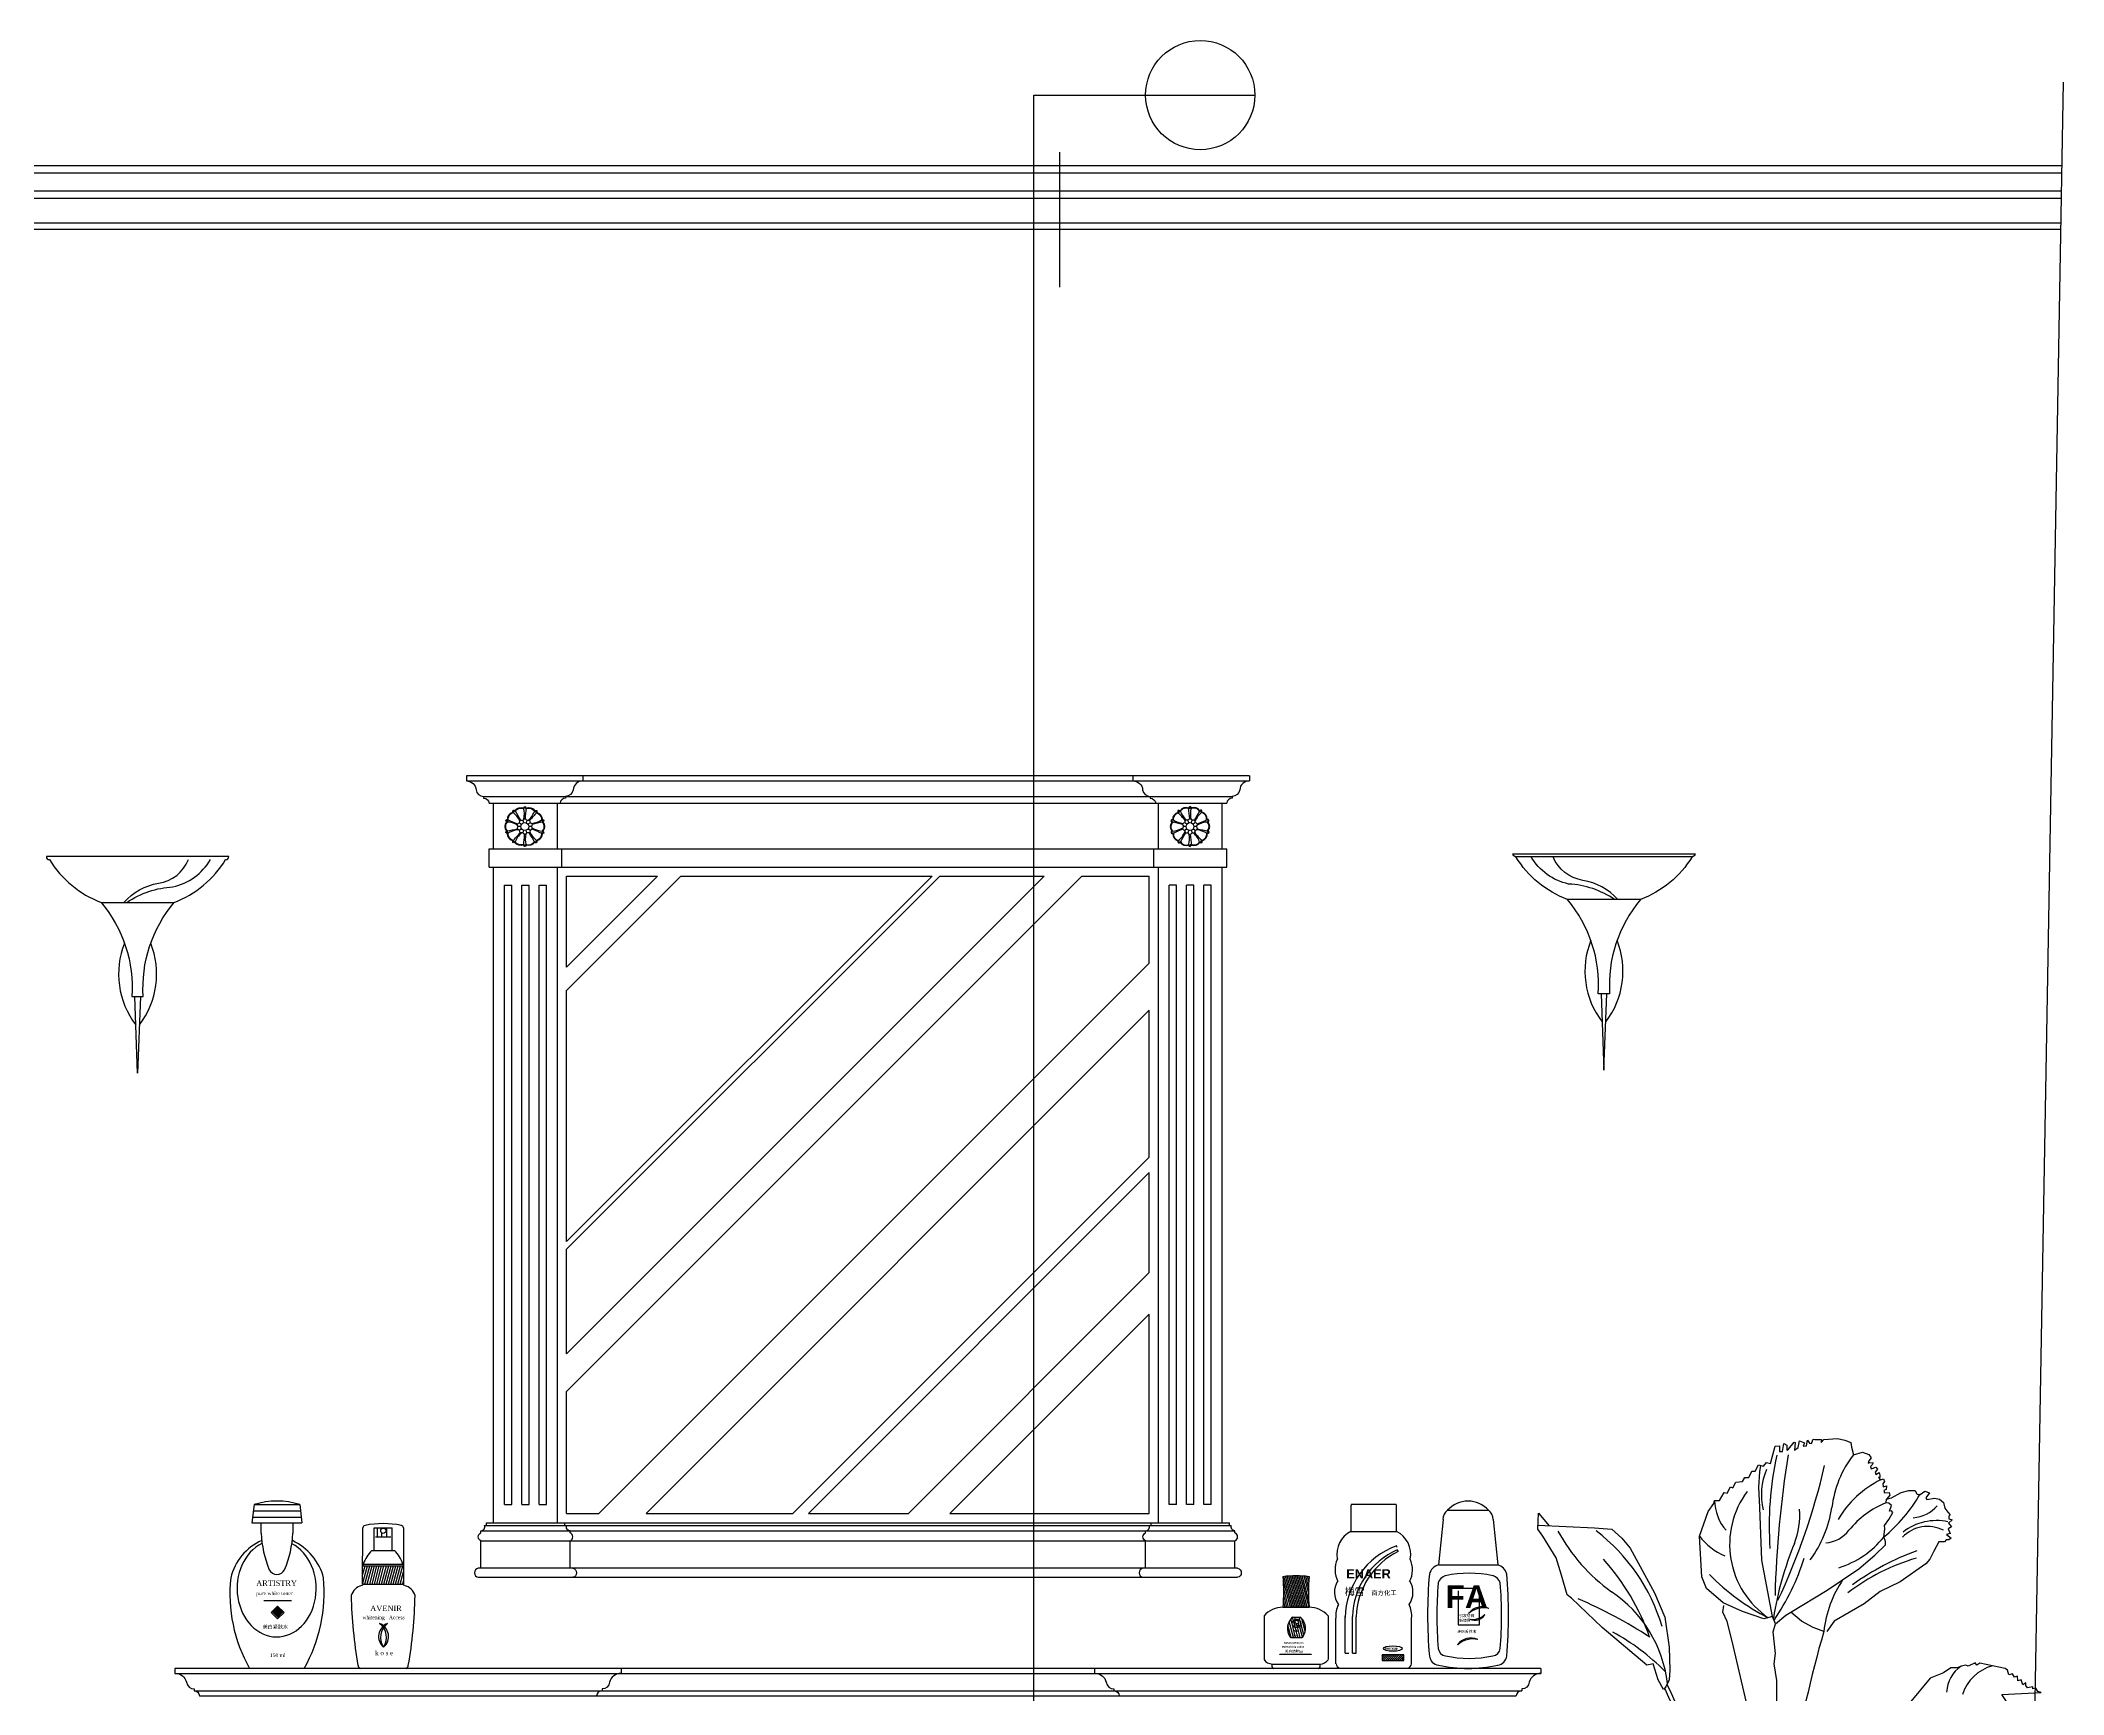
# Model space of a CAD drawing. Header units: inches. Extents: x 10 to 52.5, y 12.6 to 37.4.
# Drawn here: x 11.271 to 13.492, y 14.281 to 16.097 of the extents above; entities that cross this region are included whole.
import ezdxf
from ezdxf.enums import TextEntityAlignment as Align

# ---------------------------------------------------------------- set-up
doc = ezdxf.new("R2010")
doc.units = ezdxf.units.IN
doc.header["$MEASUREMENT"] = 0
for name, color, linetype in [('02', 2, 'Continuous'), ('1', 1, 'Continuous'), ('4', 4, 'Continuous'), ('8', 8, 'Continuous')]:
    doc.layers.add(name, color=color, linetype=linetype)
doc.styles.add('HT', font='swisseb.ttf')
doc.styles.add('STYLE2', font='')
doc.styles.add('STYLE4', font='dutcheb.ttf')
doc.styles.add('STYLE5', font='dutchi.ttf')
doc.styles.get('STYLE2').set_extended_font_data('SimHei')

msp = doc.modelspace()

# ---------------------------------------------------------------- hatches: boundary and pattern name
at = {"layer": '8'}
h = msp.add_hatch(dxfattribs=at)
h.set_pattern_fill('ANSI31', color=256, scale=0.02, angle=30, style=0)
h.set_pattern_definition([(75, (-9.7403224, 14.3561947), (-0.00241481457, 0.0006470476), [])])
h.paths.add_polyline_path([(11.6696, 14.4022), (11.6696, 14.4222), (11.6246, 14.4222), (11.6246, 14.4022)])
h = msp.add_hatch(dxfattribs=at)
h.set_pattern_fill('ANSI31', color=256, scale=0.0144, angle=60, style=0)
h.set_pattern_definition([(105, (-7.8740233, 13.9816305), (-0.00173866649, -0.00046587428), [])])
h.paths.add_polyline_path([(12.6641, 14.4105, 0.068094), (12.6353, 14.4105, -0.05168), (12.6353, 14.3769), (12.6641, 14.3769, -0.05168)])
h = msp.add_hatch(dxfattribs=at)
h.set_pattern_fill('ANSI31', color=256, scale=0.00025, style=0)
h.set_pattern_definition([(45, (-9.1849436, 14.344967), (-0.000561266008, 0.000561266008), [])])
h.paths.add_polyline_path([(11.5255, 14.3712), (11.5312, 14.3656), (11.5369, 14.3712), (11.5312, 14.3769)])
h = msp.add_hatch(dxfattribs=at)
h.set_pattern_fill('ANSI31', color=256, scale=0.0192, angle=60, style=0)
h.set_pattern_definition([(105, (-7.8740233, 13.9816305), (-0.00231822198, -0.0006211657), [])])
h.paths.add_polyline_path([(12.6558, 14.3647, 0.271674), (12.6541, 14.3659), (12.6461, 14.3659, 0.271674), (12.6444, 14.3647, 0.329653), (12.6428, 14.3449, 0.311183), (12.6439, 14.3437), (12.6563, 14.3437, 0.286488), (12.6574, 14.3449, 0.350404)])
h.paths.add_polyline_path([(12.6448, 14.359, -1), (12.6556, 14.359, -1)], flags=16)
h.paths.add_polyline_path([(12.6454, 14.359, -1), (12.6551, 14.359, -1)], flags=0)
edge = h.paths.add_edge_path(flags=0)
edge.add_ellipse((12.6504, 14.3606), major_axis=(-0.00007, -0.00206), ratio=0.920379, start_angle=0, end_angle=360)
h.paths.add_polyline_path([(12.6495, 14.3474), (12.6514, 14.3474), (12.6514, 14.3489), (12.6495, 14.3489)], flags=24)
h.paths.add_polyline_path([(12.6447, 14.3429), (12.6535, 14.3429), (12.6535, 14.3487), (12.6447, 14.3487)], flags=9)
h.paths.add_polyline_path([(12.6467, 14.3487), (12.6533, 14.3487), (12.6533, 14.3532), (12.6467, 14.3532)], flags=24)
h = msp.add_hatch(dxfattribs=at)
h.set_pattern_fill('ANSI31', color=256, scale=0.00672, angle=60, style=0)
h.set_pattern_definition([(105, (-7.8740233, 13.9816305), (-0.000811377694, -0.000217407998), [])])
h.paths.add_polyline_path([(12.6663, 14.3248), (12.6663, 14.3253), (12.632, 14.3253), (12.632, 14.3248)])
h = msp.add_hatch(dxfattribs=at)
h.set_pattern_fill('ANSI31', color=256, scale=0.0005, style=0)
h.set_pattern_definition([(45, (-7.7612119, 13.9814742), (-0.00112253202, 0.00112253202), [])])
h.paths.add_polyline_path([(12.7441, 14.3245), (12.7441, 14.3185), (12.7681, 14.3185), (12.7681, 14.3245)])

# ---------------------------------------------------------------- linework, layer by layer
at = {"layer": '02'}
for p, q in [((13.447, 13.4679), (13.4925, 16.0515)), ((13.4907, 15.9517), (11.2078, 15.9517)), ((13.4904, 15.9317), (11.2075, 15.9317)), ((13.4902, 15.9237), (11.2073, 15.9237)), ((13.4898, 15.8967), (11.2069, 15.8967)), ((11.7385, 15.2842), (12.5985, 15.2842)), ((11.7575, 15.2672), (12.5795, 15.2672)), ((13.0846, 15.2009), (12.8911, 15.2009)), ((11.8485, 14.7784), (12.2499, 15.1797)), ((11.8485, 14.7699), (12.2583, 15.1797)), ((11.8485, 14.6553), (12.3729, 15.1797)), ((11.8485, 14.6139), (12.4143, 15.1797)), ((11.8485, 15.1797), (11.9486, 15.1797)), ((11.8485, 15.0796), (11.9486, 15.1797)), ((11.8485, 15.0541), (11.9741, 15.1797)), ((11.8485, 15.0796), (11.8485, 15.1797)), ((11.9741, 15.1797), (12.2499, 15.1797)), ((12.2583, 15.1797), (12.3729, 15.1797)), ((12.4143, 15.1797), (12.4885, 15.1797)), ((12.4885, 15.0842), (12.4885, 15.1797)), ((11.7805, 14.4897), (11.7805, 15.1697)), ((11.7805, 15.1697), (11.7885, 15.1697)), ((11.7885, 14.4897), (11.7885, 15.1697)), ((11.7995, 14.4897), (11.7995, 15.1697)), ((11.7995, 15.1697), (11.8075, 15.1697)), ((11.8075, 14.4897), (11.8075, 15.1697)), ((11.8185, 14.4897), (11.8185, 15.1697)), ((11.8185, 15.1697), (11.8265, 15.1697)), ((11.8265, 14.4897), (11.8265, 15.1697)), ((12.5105, 14.4897), (12.5105, 15.1697)), ((12.5185, 15.1697), (12.5105, 15.1697)), ((12.5185, 14.4897), (12.5185, 15.1697)), ((12.5295, 14.4897), (12.5295, 15.1697)), ((12.5375, 15.1697), (12.5295, 15.1697)), ((12.5375, 14.4897), (12.5375, 15.1697)), ((12.5485, 14.4897), (12.5485, 15.1697)), ((12.5565, 15.1697), (12.5485, 15.1697)), ((12.5565, 14.4897), (12.5565, 15.1697)), ((13.0279, 15.154), (12.9477, 15.154)), ((11.3374, 15.1509), (11.4176, 15.1509)), ((11.884, 14.4797), (12.4885, 15.0842)), ((11.8485, 14.7784), (11.8485, 15.0541)), ((11.9358, 14.4797), (12.4885, 15.0324)), ((12.4885, 14.8711), (12.4885, 15.0324)), ((12.0972, 14.4797), (12.4885, 14.8711)), ((12.1141, 14.4797), (12.4885, 14.8541)), ((12.4885, 14.7443), (12.4885, 14.8541)), ((11.8485, 14.6553), (11.8485, 14.7699)), ((12.2239, 14.4797), (12.4885, 14.7443)), ((12.2695, 14.4797), (12.4885, 14.6987)), ((12.4885, 14.4797), (12.4885, 14.6987)), ((11.8485, 14.4797), (11.8485, 14.6139)), ((11.5055, 14.4897), (11.503, 14.4697)), ((11.5055, 14.4897), (11.5555, 14.4897)), ((11.5555, 14.4897), (11.558, 14.4697)), ((11.7805, 14.4897), (11.7885, 14.4897)), ((11.7995, 14.4897), (11.8075, 14.4897)), ((11.8185, 14.4897), (11.8265, 14.4897)), ((12.5185, 14.4897), (12.5105, 14.4897)), ((12.5375, 14.4897), (12.5295, 14.4897)), ((12.5565, 14.4897), (12.5485, 14.4897)), ((12.71, 14.4888), (12.71, 14.46)), ((12.7107, 14.49), (12.7594, 14.49)), ((12.76, 14.46), (12.76, 14.4888)), ((11.503, 14.4697), (11.558, 14.4697)), ((11.5038, 14.4757), (11.5573, 14.4757)), ((11.5046, 14.4827), (11.5564, 14.4827)), ((11.513, 14.4697), (11.513, 14.4581)), ((11.548, 14.4697), (11.548, 14.4581)), ((11.6246, 14.4022), (11.6248, 14.4642)), ((11.6371, 14.4642), (11.6571, 14.4642)), ((11.6371, 14.4392), (11.6371, 14.4642)), ((11.6411, 14.4542), (11.6411, 14.4642)), ((11.6456, 14.4631), (11.6456, 14.4642)), ((11.6511, 14.4542), (11.6511, 14.4642)), ((11.6571, 14.4392), (11.6571, 14.4642)), ((11.6696, 14.4642), (11.6696, 14.4022)), ((11.8485, 14.4797), (11.884, 14.4797)), ((11.9358, 14.4797), (12.0972, 14.4797)), ((12.1141, 14.4797), (12.2239, 14.4797)), ((12.2695, 14.4797), (12.4885, 14.4797)), ((12.8111, 14.4733), (12.8061, 14.4233)), ((12.8161, 14.4833), (12.8611, 14.4833)), ((12.8661, 14.4733), (12.8711, 14.4233)), ((11.6386, 14.4542), (11.6556, 14.4542)), ((11.6456, 14.4542), (11.6456, 14.4585)), ((11.7545, 14.4607), (12.5825, 14.4607)), ((11.7545, 14.4497), (12.5825, 14.4497)), ((12.71, 14.46), (12.76, 14.46)), ((11.6246, 14.4222), (11.6696, 14.4222)), ((11.6253, 14.4242), (11.669, 14.4242)), ((11.6346, 14.4392), (11.6596, 14.4392)), ((12.8061, 14.4233), (12.8711, 14.4233)), ((11.6246, 14.4022), (11.6696, 14.4022)), ((12.8513, 14.3974), (12.8277, 14.3974)), ((12.8513, 14.3574), (12.8513, 14.3974)), ((11.5162, 14.3841), (11.5466, 14.3841)), ((11.5312, 14.3782), (11.5241, 14.3711)), ((11.5312, 14.3769), (11.5255, 14.3712)), ((11.5383, 14.3711), (11.5312, 14.3782)), ((11.5369, 14.3712), (11.5312, 14.3769)), ((12.6353, 14.3769), (12.6641, 14.3769)), ((12.8277, 14.3949), (12.8277, 14.3574)), ((11.5241, 14.3711), (11.5312, 14.3641)), ((11.5312, 14.3641), (11.5383, 14.3711)), ((12.6145, 14.3673), (12.6145, 14.3193)), ((12.6461, 14.3659), (12.6541, 14.3659)), ((12.6849, 14.3673), (12.6849, 14.3193)), ((12.6935, 14.3147), (12.6935, 14.3647)), ((12.7035, 14.3263), (12.7035, 14.3666)), ((12.7115, 14.3263), (12.7115, 14.3666)), ((12.7155, 14.3263), (12.7155, 14.3665)), ((12.7766, 14.3147), (12.7766, 14.3647)), ((12.8277, 14.3574), (12.8513, 14.3574)), ((12.6439, 14.3437), (12.6563, 14.3437)), ((12.6233, 14.3145), (12.6761, 14.3145)), ((12.6233, 14.3116), (12.6233, 14.3145)), ((12.632, 14.3253), (12.6663, 14.3253)), ((12.632, 14.3248), (12.632, 14.3253)), ((12.6663, 14.3253), (12.6663, 14.3248)), ((12.6761, 14.3116), (12.6761, 14.3145)), ((12.7035, 14.3263), (12.7075, 14.3263)), ((12.7115, 14.3263), (12.7155, 14.3263)), ((12.7681, 14.3245), (12.7441, 14.3245)), ((12.7441, 14.3245), (12.7441, 14.3185)), ((12.7441, 14.3185), (12.7681, 14.3185)), ((12.7681, 14.3185), (12.7681, 14.3245)), ((11.4185, 14.3042), (12.9185, 14.3042)), ((11.4395, 14.2852), (12.8975, 14.2852))]:
    msp.add_line(p, q, dxfattribs=at)
for points in [[(12.3616, 13.5437), (12.3616, 16.0374), (12.6045, 16.0374)], [(13.173, 14.3666), (13.1634, 14.3642), (13.1398, 14.372), (13.1188, 14.3816), (13.1005, 14.3973), (13.0952, 14.4104), (13.0926, 14.4549), (13.1022, 14.4819), (13.1083, 14.4907), (13.1092, 14.4942), (13.1145, 14.4942), (13.1197, 14.5029), (13.1232, 14.502), (13.1267, 14.509), (13.1293, 14.5081), (13.1328, 14.5142), (13.1398, 14.5151), (13.1424, 14.5195), (13.1468, 14.5195), (13.1503, 14.5264), (13.1538, 14.5264), (13.1576, 14.5331), (13.1629, 14.5317), (13.1663, 14.5357), (13.1707, 14.5347), (13.1757, 14.5539), (13.1804, 14.5542), (13.1807, 14.5478), (13.1838, 14.5478), (13.1854, 14.5565), (13.1888, 14.5549), (13.1885, 14.5495), (13.1905, 14.5505), (13.1965, 14.5582), (13.1979, 14.5579), (13.1969, 14.5492), (13.2012, 14.5522), (13.2026, 14.5596), (13.2079, 14.5575), (13.2066, 14.5539), (13.2103, 14.5542), (13.2113, 14.5602), (13.2137, 14.5569), (13.2157, 14.5565), (13.2177, 14.5616), (13.2194, 14.5609), (13.2268, 14.5609), (13.2264, 14.5579), (13.2294, 14.5612), (13.2442, 14.5622), (13.2523, 14.5602), (13.259, 14.5579), (13.2597, 14.5525), (13.2617, 14.5441), (13.2718, 14.5471), (13.2785, 14.5445), (13.2812, 14.5408), (13.2785, 14.5377), (13.2778, 14.5351), (13.2798, 14.5357), (13.2835, 14.5354), (13.2825, 14.5331), (13.2805, 14.5314), (13.2812, 14.5287), (13.2862, 14.5307), (13.2882, 14.5284), (13.2855, 14.5253), (13.2865, 14.5226), (13.2902, 14.5247), (13.2909, 14.522), (13.2906, 14.5193), (13.2892, 14.5193), (13.2916, 14.5166), (13.2946, 14.518), (13.2959, 14.5149), (13.2939, 14.5122), (13.2943, 14.5092), (13.298, 14.5102), (13.2976, 14.5062), (13.2953, 14.5049), (13.2959, 14.5025), (13.301, 14.5029), (13.3017, 14.4998), (13.298, 14.4955), (13.3037, 14.4971), (13.3141, 14.5029), (13.3225, 14.5049), (13.3295, 14.5052), (13.3309, 14.5018), (13.3316, 14.5012), (13.3349, 14.5008), (13.3403, 14.5042), (13.3453, 14.5025), (13.3414, 14.4971), (13.3423, 14.4953), (13.3507, 14.4968), (13.3562, 14.4956), (13.3606, 14.4918), (13.3621, 14.4857), (13.3632, 14.4843), (13.3656, 14.4811), (13.3679, 14.4782), (13.3667, 14.4767), (13.3667, 14.4741), (13.3702, 14.4729), (13.3661, 14.4691), (13.3696, 14.4651), (13.3659, 14.463), (13.3679, 14.4578), (13.3641, 14.4569), (13.3691, 14.4528), (13.3667, 14.4508), (13.3635, 14.4508), (13.3618, 14.4488), (13.3554, 14.4485), (13.3501, 14.4383), (13.3455, 14.4296), (13.3414, 14.4246), (13.3131, 14.4047), (13.2913, 14.3941), (13.2735, 14.3805), (13.2406, 14.3617), (13.2324, 14.3503)], [(13.173, 14.3666), (13.1676, 14.3937), (13.1613, 14.4284), (13.1589, 14.4864), (13.1579, 14.5086), (13.1589, 14.5255), (13.1602, 14.5324)], [(13.1762, 14.3586), (13.1874, 14.368), (13.1932, 14.3714), (13.2328, 14.3955), (13.2676, 14.4192), (13.2851, 14.4342), (13.2971, 14.4453), (13.2971, 14.4491), (13.2952, 14.454), (13.2957, 14.4597), (13.2962, 14.4631), (13.2957, 14.4665), (13.3005, 14.4733), (13.3049, 14.481), (13.3034, 14.4829), (13.3015, 14.4824), (13.3034, 14.4887), (13.3005, 14.4911), (13.2976, 14.4916), (13.298, 14.4955)], [(13.0556, 14.2894), (13.0533, 14.2864), (13.0472, 14.2971), (13.0418, 14.3147), (13.0387, 14.3139), (13.0349, 14.3132), (12.9858, 14.3545), (12.9521, 14.3867), (12.9475, 14.3905), (12.9413, 14.412), (12.9352, 14.4311), (12.9206, 14.4549), (12.9153, 14.4625), (12.916, 14.4802), (12.9275, 14.4664)], [(12.9153, 14.4671), (12.9774, 14.4641), (12.9966, 14.4625), (13.0073, 14.4526), (13.0165, 14.4419), (13.0433, 14.3928), (13.0548, 14.366), (13.0594, 14.3331), (13.0602, 14.3078), (13.0594, 14.2971), (13.0556, 14.2894)], [(13.1569, 14.1781), (13.1525, 14.2167), (13.1453, 14.2676), (13.1285, 14.3396), (13.1231, 14.3612), (13.1183, 14.3714), (13.1195, 14.3786)], [(13.185, 14.1418), (13.1801, 14.1462), (13.1779, 14.1532), (13.1749, 14.1554), (13.1731, 14.1558), (13.1722, 14.1611), (13.1687, 14.1611), (13.1665, 14.1624), (13.1674, 14.1773), (13.1718, 14.2053), (13.1758, 14.222), (13.1785, 14.267), (13.1777, 14.2742), (13.1777, 14.2965), (13.1746, 14.3148), (13.1762, 14.326), (13.1738, 14.3499), (13.1762, 14.3586), (13.173, 14.3666)], [(13.2292, 14.3503), (13.2174, 14.3545), (13.2048, 14.3617), (13.1932, 14.3714)], [(13.4307, 14.2724), (13.4247, 14.2812), (13.4681, 14.2834), (13.4643, 14.2842), (13.4622, 14.288), (13.4588, 14.2872), (13.4588, 14.2893), (13.4529, 14.2884), (13.4512, 14.291), (13.4512, 14.2939), (13.4478, 14.2918), (13.4461, 14.2973), (13.4423, 14.2961), (13.4419, 14.3011), (13.4385, 14.2999), (13.4364, 14.3037), (13.4325, 14.3028), (13.4308, 14.3079), (13.4283, 14.3096), (13.4004, 14.3155), (13.3974, 14.3134), (13.3953, 14.3159), (13.3876, 14.3121), (13.3851, 14.3134), (13.38, 14.3121), (13.3762, 14.3104), (13.3686, 14.3104), (13.3605, 14.3049), (13.3461, 14.299), (13.3228, 14.2711)]]:
    msp.add_lwpolyline(points, dxfattribs=at)
for points in [[(11.7819, 15.2412, -0.180604), (11.7839, 15.2419, -0.357474), (11.7896, 15.2499, -0.264527), (11.7901, 15.2521, -0.180604), (11.792, 15.2515, -0.357474), (11.8013, 15.2546, -0.264527), (11.8031, 15.2561, -0.180604), (11.8042, 15.2545, -0.357474), (11.8136, 15.2515, -0.264527), (11.8159, 15.2517, -0.180604), (11.8159, 15.2497, -0.357474), (11.8218, 15.2418, -0.264527), (11.8237, 15.2406, -0.180604), (11.8225, 15.239, -0.357474), (11.8226, 15.2291, -0.264527), (11.8235, 15.227, -0.180604), (11.8216, 15.2264, -0.357474), (11.8159, 15.2184, -0.264527), (11.8154, 15.2162, -0.180604), (11.8134, 15.2168, -0.357474), (11.8041, 15.2137, -0.264527), (11.8024, 15.2122, -0.180604), (11.8012, 15.2138, -0.357474), (11.7918, 15.2168, -0.264527), (11.7896, 15.2165, -0.180604), (11.7896, 15.2186, -0.357474), (11.7837, 15.2265, -0.264527), (11.7817, 15.2277, -0.180604), (11.7829, 15.2293, -0.357474), (11.7828, 15.2391, -0.264527)], [(11.7826, 15.2409, -0.239366), (11.7846, 15.2411, -0.425246), (11.7905, 15.2494, -0.339502), (11.7904, 15.2515, -0.239366), (11.7921, 15.2504, -0.425246), (11.8019, 15.2537, -0.339502), (11.8029, 15.2554, -0.239366), (11.8037, 15.2535, -0.425246), (11.8135, 15.2504, -0.339502), (11.8154, 15.2512, -0.239366), (11.8149, 15.2492, -0.425246), (11.821, 15.241, -0.339502), (11.823, 15.2405, -0.239366), (11.8215, 15.2392, -0.425246), (11.8216, 15.2289, -0.339502), (11.8229, 15.2274, -0.239366), (11.8208, 15.2272, -0.425246), (11.8149, 15.2188, -0.339502), (11.8151, 15.2168, -0.239366), (11.8133, 15.2179, -0.425246), (11.8036, 15.2146, -0.339502), (11.8025, 15.2129, -0.239366), (11.8018, 15.2148, -0.425246), (11.792, 15.2178, -0.339502), (11.7901, 15.217, -0.239366), (11.7906, 15.219, -0.425246), (11.7844, 15.2273, -0.339502), (11.7824, 15.2277, -0.239366), (11.784, 15.2291, -0.425246), (11.7839, 15.2393, -0.339502)], [(12.554, 15.2412, 0.180604), (12.5521, 15.2419, 0.357474), (12.5463, 15.2499, 0.264527), (12.5458, 15.2521, 0.180604), (12.5439, 15.2515, 0.357474), (12.5346, 15.2546, 0.264527), (12.5329, 15.2561, 0.180604), (12.5317, 15.2545, 0.357474), (12.5223, 15.2515, 0.264527), (12.52, 15.2517, 0.180604), (12.52, 15.2497, 0.357474), (12.5142, 15.2418, 0.264527), (12.5122, 15.2406, 0.180604), (12.5134, 15.239, 0.357474), (12.5133, 15.2291, 0.264527), (12.5124, 15.227, 0.180604), (12.5143, 15.2264, 0.357474), (12.52, 15.2184, 0.264527), (12.5205, 15.2162, 0.180604), (12.5225, 15.2168, 0.357474), (12.5318, 15.2137, 0.264527), (12.5335, 15.2122, 0.180604), (12.5347, 15.2138, 0.357474), (12.5441, 15.2168, 0.264527), (12.5464, 15.2165, 0.180604), (12.5464, 15.2186, 0.357474), (12.5522, 15.2265, 0.264527), (12.5542, 15.2277, 0.180604), (12.553, 15.2293, 0.357474), (12.5531, 15.2391, 0.264527)], [(12.5534, 15.2409, 0.239366), (12.5513, 15.2411, 0.425246), (12.5454, 15.2494, 0.339502), (12.5455, 15.2515, 0.239366), (12.5438, 15.2504, 0.425246), (12.5341, 15.2537, 0.339502), (12.533, 15.2554, 0.239366), (12.5322, 15.2535, 0.425246), (12.5224, 15.2504, 0.339502), (12.5205, 15.2512, 0.239366), (12.521, 15.2492, 0.425246), (12.5149, 15.241, 0.339502), (12.5129, 15.2405, 0.239366), (12.5145, 15.2392, 0.425246), (12.5143, 15.2289, 0.339502), (12.513, 15.2274, 0.239366), (12.5151, 15.2272, 0.425246), (12.521, 15.2188, 0.339502), (12.5208, 15.2168, 0.239366), (12.5226, 15.2179, 0.425246), (12.5323, 15.2146, 0.339502), (12.5334, 15.2129, 0.239366), (12.5342, 15.2148, 0.425246), (12.544, 15.2178, 0.339502), (12.5459, 15.217, 0.239366), (12.5454, 15.219, 0.425246), (12.5515, 15.2273, 0.339502), (12.5535, 15.2277, 0.239366), (12.5519, 15.2291, 0.425246), (12.552, 15.2393, 0.339502)]]:
    msp.add_lwpolyline(points, format="xyb", close=True, dxfattribs=at)
for points in [[(11.7969, 15.2384, -0.1255), (11.7977, 15.2411, -0.1255), (11.8005, 15.241), (11.8014, 15.2382)], [(11.8005, 15.241, -0.1255), (11.8027, 15.2428, -0.1255), (11.805, 15.241), (11.8041, 15.2382)], [(11.805, 15.241, -0.1255), (11.8078, 15.2411, -0.1255), (11.8085, 15.2384), (11.8062, 15.2367)], [(12.5319, 15.2382), (12.531, 15.241, 0.1255), (12.5281, 15.2411, 0.1255), (12.5274, 15.2384)], [(12.5345, 15.2382), (12.5354, 15.241, 0.1255), (12.5332, 15.2428, 0.1255), (12.531, 15.241)], [(12.539, 15.2384, 0.1255), (12.5383, 15.2411, 0.1255), (12.5354, 15.241)], [(11.7984, 15.2341), (11.7955, 15.2341, -0.1255), (11.7945, 15.2368, -0.1255), (11.7969, 15.2384), (11.7992, 15.2367)], [(11.7992, 15.2316), (11.7969, 15.2299, -0.1255), (11.7945, 15.2315, -0.1255), (11.7955, 15.2341)], [(11.8014, 15.23), (11.8005, 15.2273, -0.1255), (11.7977, 15.2272, -0.1255), (11.7969, 15.2299)], [(11.805, 15.2273, -0.1255), (11.8027, 15.2255, -0.1255), (11.8005, 15.2273)], [(11.8085, 15.2299, -0.1255), (11.8078, 15.2272, -0.1255), (11.805, 15.2273), (11.8041, 15.23)], [(11.8099, 15.2341, -0.1255), (11.8109, 15.2315, -0.1255), (11.8085, 15.2299), (11.8062, 15.2316)], [(11.8085, 15.2384, -0.1255), (11.8109, 15.2368, -0.1255), (11.8099, 15.2341), (11.807, 15.2341)], [(12.5297, 15.2367), (12.5274, 15.2384, 0.1255), (12.525, 15.2368, 0.1255), (12.526, 15.2341)], [(12.5289, 15.2341), (12.526, 15.2341, 0.1255), (12.525, 15.2315, 0.1255), (12.5274, 15.2299)], [(12.5297, 15.2316), (12.5274, 15.2299, 0.1255), (12.5281, 15.2272, 0.1255), (12.531, 15.2273)], [(12.5319, 15.23), (12.531, 15.2273, 0.1255), (12.5332, 15.2255, 0.1255), (12.5354, 15.2273)], [(12.5345, 15.23), (12.5354, 15.2273, 0.1255), (12.5383, 15.2272, 0.1255), (12.539, 15.2299), (12.5367, 15.2316)], [(12.5404, 15.2341, 0.1255), (12.5414, 15.2368, 0.1255), (12.539, 15.2384), (12.5367, 15.2367)], [(12.539, 15.2299, 0.1255), (12.5414, 15.2315, 0.1255), (12.5404, 15.2341), (12.5375, 15.2341)], [(11.3624, 15.1509, -0.17156), (11.4006, 15.1719, 0.262077), (11.4334, 15.1978, 0.262077)], [(11.3658, 15.1509, -0.137412), (11.4163, 15.1679, 0.210215), (11.4574, 15.1978, 0.210215)], [(12.9995, 15.154, 0.137412), (12.949, 15.171, -0.210215), (12.9079, 15.2009, -0.210215)], [(13.0029, 15.154, 0.17156), (12.9647, 15.175, -0.262077), (12.9319, 15.2009, -0.262077)]]:
    msp.add_lwpolyline(points, format="xyb", dxfattribs=at)
for centre, radius in [((12.5445, 16.0374), 0.06), ((11.8027, 15.2341), 0.00431), ((12.5332, 15.2341), 0.00431), ((11.6473, 14.4608), 0.00287), ((12.6502, 14.359), 0.00485)]:
    msp.add_circle(centre, radius, dxfattribs=at)
for centre, radius, start, end in [((11.8559, 15.3876), 0.1626, 243.6923, 247.8774), ((11.775, 15.2309), 0.0239, 22.3166, 52.4518), ((11.936, 15.327), 0.1626, 207.6923, 211.8774), ((11.7784, 15.2478), 0.0239, 346.3166, 16.4518), ((11.9652, 15.231), 0.1626, 171.6923, 175.8774), ((11.7911, 15.2595), 0.0239, 310.3166, 340.4518), ((11.9323, 15.1361), 0.1626, 135.6923, 139.8774), ((11.8082, 15.2615), 0.0239, 274.3166, 304.4518), ((12.5277, 15.2615), 0.0239, 235.5482, 265.6834), ((12.4037, 15.1361), 0.1626, 40.1226, 44.3077), ((12.5449, 15.2595), 0.0239, 199.5482, 229.6834), ((12.3708, 15.231), 0.1626, 4.1226, 8.3077), ((12.5575, 15.2478), 0.0239, 163.5482, 193.6834), ((12.3999, 15.327), 0.1626, 328.1226, 332.3077), ((12.5609, 15.2309), 0.0239, 127.5482, 157.6834), ((12.48, 15.3876), 0.1626, 292.1226, 296.3077), ((11.7822, 15.2152), 0.0239, 58.3166, 88.4518), ((11.7556, 15.3896), 0.1626, 279.6923, 283.8774), ((11.7972, 15.2067), 0.0239, 94.3166, 124.4518), ((11.6732, 15.3322), 0.1626, 315.6923, 319.8774), ((11.8144, 15.2088), 0.0239, 130.3166, 160.4518), ((11.6403, 15.2373), 0.1626, 351.6923, 355.8774), ((11.8271, 15.2205), 0.0239, 166.3166, 196.4518), ((11.6695, 15.1412), 0.1626, 27.6923, 31.8774), ((11.8305, 15.2374), 0.0239, 202.3166, 232.4518), ((11.8233, 15.2531), 0.0239, 238.3166, 268.4518), ((11.7495, 15.0806), 0.1626, 63.6923, 67.8774), ((11.8499, 15.0787), 0.1626, 99.6923, 103.8774), ((12.5127, 15.2531), 0.0239, 271.5482, 301.6834), ((12.486, 15.0787), 0.1626, 76.1226, 80.3077), ((12.5864, 15.0806), 0.1626, 112.1226, 116.3077), ((12.5055, 15.2374), 0.0239, 307.5482, 337.6834), ((12.6665, 15.1412), 0.1626, 148.1226, 152.3077), ((12.5088, 15.2205), 0.0239, 343.5482, 13.6834), ((12.6956, 15.2373), 0.1626, 184.1226, 188.3077), ((12.5215, 15.2088), 0.0239, 19.5482, 49.6834), ((12.6627, 15.3322), 0.1626, 220.1226, 224.3077), ((12.5387, 15.2067), 0.0239, 55.5482, 85.6834), ((12.5537, 15.2152), 0.0239, 91.5482, 121.6834), ((12.5804, 15.3896), 0.1626, 256.1226, 260.3077), ((13.5286, 14.4666), 0.3594, 167.6052, 184.0164), ((14.3431, 14.3593), 1.1678, 170.8811, 178.5111), ((12.5233, 14.6945), 0.7251, 334.7018, 347.092), ((13.3511, 14.474), 0.1136, 141.894, 173.7723), ((13.2321, 14.5003), 0.0714, 157.0263, 193.3034), ((13.342, 14.4158), 0.1128, 116.5784, 149.359), ((11.5305, 14.4087), 0.0847, 72.8404, 107.1596), ((12.7194, 14.4845), 0.0103, 147.5819, 155.1798), ((12.7506, 14.4845), 0.0103, 24.8202, 32.4181), ((12.8386, 14.4632), 0.0302, 41.8444, 138.1556), ((13.1592, 14.4947), 0.0499, 180.6067, 221.8766), ((13.2231, 14.4457), 0.0973, 143.3011, 235.6375), ((13.1065, 14.5072), 0.1333, 324.0607, 351.0129), ((13.3348, 14.399), 0.0998, 111.8591, 141.3211), ((13.1791, 14.5926), 0.1808, 309.9563, 329.5165), ((13.3241, 14.5148), 0.0398, 274.9401, 318.1434), ((11.6278, 14.4637), 0.00304, 99.459, 170.541), ((11.6472, 14.3672), 0.1015, 78.6742, 101.3258), ((11.6666, 14.4637), 0.00304, 9.459, 80.541), ((12.8232, 14.4735), 0.0122, 126.1024, 180.7675), ((12.8539, 14.4735), 0.0122, 359.2325, 53.8976), ((13.1154, 14.4784), 0.0874, 338.9538, 3.9675), ((13.3432, 14.4271), 0.0384, 63.0586, 135.8473), ((13.3531, 14.4116), 0.0604, 78.0699, 127.5763), ((11.5378, 14.3955), 0.0596, 113.8048, 166.7085), ((11.633, 14.4642), 0.1201, 182.92, 202.5753), ((11.4312, 14.4635), 0.1169, 337.1499, 357.3549), ((11.5213, 14.3931), 0.0626, 14.8704, 65.3397), ((12.7225, 14.4351), 0.028, 116.5225, 190.806), ((12.79, 14.3632), 0.0865, 110.3034, 178.4764), ((12.7474, 14.4349), 0.0282, 349.5726, 63.3421), ((12.7582, 14.4429), 0.00225, 0, 40.261), ((13.1125, 14.5559), 0.1995, 208.5438, 234.2708), ((12.8566, 14.2986), 0.2032, 16.3605, 52.8579), ((13.1491, 14.4993), 0.0719, 218.1408, 246.7027), ((13.5442, 14.3047), 0.3753, 157.7148, 170.711), ((13.229, 14.4827), 0.0351, 273.7604, 322.6261), ((13.2136, 14.5205), 0.1053, 287.7201, 320.7945), ((11.6275, 14.4223), 0.00291, 140.7193, 183.0476), ((11.6622, 14.4116), 0.039, 134.9893, 161.1613), ((11.632, 14.4116), 0.039, 18.8387, 45.0107), ((11.6667, 14.4223), 0.00291, 356.9524, 39.2807), ((12.7213, 14.4181), 0.0288, 155.8342, 206.8588), ((12.7944, 14.364), 0.0829, 113.8786, 178.2364), ((12.7994, 14.3631), 0.0839, 116.5217, 177.6831), ((12.7594, 14.4378), 0.00258, 9.2621, 54.7827), ((12.7484, 14.4181), 0.0291, 333.3081, 23.6281), ((12.8101, 14.4093), 0.0146, 105.9584, 164.0416), ((12.8671, 14.4093), 0.0146, 15.9584, 74.0416), ((12.7974, 14.2591), 0.2551, 19.4173, 41.935), ((12.9695, 14.5039), 0.249, 325.4449, 342.9456), ((13.3937, 14.2139), 0.2258, 106.1967, 127.648), ((13.4327, 14.1625), 0.2944, 110.1455, 125.7406), ((11.6431, 14.3913), 0.1643, 173.7566, 209.7895), ((11.5305, 14.4224), 0.00948, 206.9225, 333.0775), ((11.4131, 14.3931), 0.1693, 330.4882, 5.4506), ((11.6277, 14.3848), 0.0164, 104.4614, 162.5894), ((11.6272, 14.3976), 0.00467, 96.5181, 138.6244), ((11.6671, 14.3976), 0.00467, 41.3756, 83.4819), ((11.6665, 14.3848), 0.0164, 17.4106, 75.5386), ((12.6497, 14.3052), 0.1062, 82.209, 97.791), ((12.4732, 14.3937), 0.163, 354.0831, 5.9169), ((12.8262, 14.3937), 0.163, 174.0831, 185.9169), ((12.7149, 14.3934), 0.023, 148.5438, 215.5497), ((12.7551, 14.3934), 0.023, 324.4503, 31.4562), ((13.313, 14.3683), 0.5189, 175.025, 184.975), ((13.2194, 14.3675), 0.4151, 175.025, 184.975), ((12.817, 14.4003), 0.0117, 105.9584, 164.0416), ((12.8398, 14.2881), 0.1261, 78.0997, 101.9003), ((12.8626, 14.4003), 0.0117, 15.9584, 74.0416), ((12.4603, 14.3675), 0.4151, 355.025, 4.975), ((12.3641, 14.3683), 0.5189, 355.025, 4.975), ((13.281, 14.5861), 0.2479, 224.3931, 242.9262), ((13.3564, 14.3358), 0.128, 146.0141, 173.5023), ((12.1053, 14.3987), 0.4933, 181.0482, 190.0149), ((11.189, 14.3987), 0.4933, 349.9851, 358.9518), ((12.6354, 14.3494), 0.0275, 90.1209, 139.4294), ((12.664, 14.3494), 0.0275, 40.5706, 89.8791), ((12.7221, 14.3675), 0.0288, 154.264, 185.5494), ((12.7479, 14.3675), 0.0288, 354.4506, 25.736), ((12.8537, 14.3591), 0.0182, 65.448, 143.4749), ((12.8557, 14.3512), 0.025, 77.2923, 131.6305), ((12.7581, 13.9152), 0.5121, 56.8675, 66.8558), ((12.9182, 14.2772), 0.1402, 6.5667, 56.331), ((11.6573, 14.3447), 0.0152, 110.6044, 230.022), ((11.6319, 14.3437), 0.019, 326.0235, 53.3502), ((11.6379, 14.3447), 0.0152, 309.978, 69.3956), ((11.6633, 14.3437), 0.019, 126.6498, 213.9765), ((12.657, 14.3536), 0.0167, 138.6643, 211.6441), ((12.6463, 14.3638), 0.00204, 94.7366, 155.5323), ((12.6436, 14.3561), 0.00527, 341.3735, 47.0865), ((12.656, 14.3557), 0.00466, 133.0408, 198.5299), ((12.6539, 14.3638), 0.00204, 24.4677, 85.2634), ((12.6442, 14.3537), 0.0159, 326.2354, 43.4781), ((12.8459, 14.3754), 0.0128, 245.4383, 328.7724), ((12.8434, 14.3833), 0.0198, 261.5865, 312.6242), ((12.6441, 14.3451), 0.00141, 188.7031, 257.8441), ((12.6559, 14.3452), 0.00154, 285.8312, 349.7767), ((12.8148, 14.3325), 0.00905, 186.3299, 263.6701), ((12.8416, 14.3249), 0.0182, 65.448, 143.4749), ((12.8437, 14.317), 0.025, 77.2923, 131.6305), ((12.8648, 14.3325), 0.00905, 276.3299, 353.6701), ((12.8817, 14.1353), 0.2435, 44.7215, 61.5945), ((14.8636, 13.8905), 1.6979, 164.2874, 174.889), ((11.6233, 14.3132), 0.00371, 184.4429, 252.2479), ((11.671, 14.3132), 0.00371, 287.7521, 355.5571), ((12.6239, 14.3261), 0.0116, 215.8366, 266.9425), ((12.6256, 14.312), 0.00236, 189.8274, 260.1726), ((12.6738, 14.312), 0.00236, 279.8274, 350.1726), ((12.6762, 14.3247), 0.0102, 269.3342, 327.8867), ((12.7006, 14.3161), 0.00708, 191.0792, 243.8815), ((12.7691, 14.3166), 0.00773, 297.2321, 345.9928), ((12.8073, 14.3246), 0.0113, 186.3299, 263.6701), ((12.8386, 14.4574), 0.1477, 257.2912, 282.7088), ((12.8398, 14.4388), 0.1182, 257.2912, 282.7088), ((12.8698, 14.3246), 0.0113, 276.3299, 353.6701), ((13.4002, 14.2822), 0.0361, 123.9128, 177.8054), ((13.4282, 14.2653), 0.0493, 106.3463, 161.1791), ((12.117, 13.8444), 1.0371, 16.3571, 25.2578), ((12.1198, 13.8486), 1.0371, 16.3571, 25.2578)]:
    msp.add_arc(centre, radius, start, end, dxfattribs=at)
for centre, major_axis, ratio, start_param, end_param in [((11.5302, 14.3975), (0, 0.0532), 0.816311, 0.379924, 5.888562), ((12.6504, 14.3606), (-0.00007, -0.00206), 0.920379, -1.570796, 4.712389), ((12.7559, 14.3315), (0.0103, 0), 0.289176, -1.570796, 4.712389)]:
    msp.add_ellipse(centre, major_axis=major_axis, ratio=ratio, start_param=start_param, end_param=end_param, dxfattribs=at)
at = {"layer": '1'}
msp.add_lwpolyline([(12.3902, 15.8266), (12.3902, 15.9747)], dxfattribs=at)
at = {"layer": '4'}
for p, q in [((13.4909, 15.9597), (11.208, 15.9597)), ((13.4896, 15.8897), (11.2067, 15.8897)), ((11.7685, 15.2097), (11.7685, 15.2597)), ((11.8385, 15.2097), (11.8385, 15.2597)), ((12.4985, 15.2097), (12.4985, 15.2597)), ((12.5685, 15.2097), (12.5685, 15.2597)), ((11.7635, 15.2097), (12.5735, 15.2097)), ((11.7635, 15.1897), (11.7635, 15.2097)), ((11.8435, 15.1897), (11.8435, 15.2097)), ((12.4935, 15.1897), (12.4935, 15.2097)), ((12.5735, 15.1897), (12.5735, 15.2097)), ((11.7635, 15.1897), (12.5735, 15.1897)), ((11.7685, 14.4697), (11.7685, 15.1897)), ((11.8385, 14.4697), (11.8385, 15.1897)), ((12.4985, 14.4697), (12.4985, 15.1897)), ((12.5685, 14.4697), (12.5685, 15.1897)), ((11.7605, 14.4697), (12.5765, 14.4697)), ((11.7545, 14.4197), (11.7545, 14.4497)), ((11.8525, 14.4197), (11.8525, 14.4497)), ((12.4845, 14.4197), (12.4845, 14.4497)), ((12.5825, 14.4197), (12.5825, 14.4497))]:
    msp.add_line(p, q, dxfattribs=at)
for points in [[(12.5985, 15.2897), (11.7385, 15.2897), (11.7385, 15.2842, -0.405841), (11.7492, 15.2744, 0.374451), (11.7575, 15.2672), (11.7575, 15.2652, -0.399943), (11.7635, 15.2597), (12.5735, 15.2597)], [(11.8665, 15.2897), (11.8665, 15.2842, 0.405841), (11.8558, 15.2744, -0.374451), (11.8475, 15.2672), (11.8475, 15.2652, 0.399943), (11.8415, 15.2597)], [(12.4705, 15.2897), (12.4705, 15.2842, -0.405841), (12.4812, 15.2744, 0.374451), (12.4895, 15.2672), (12.4895, 15.2652, -0.399943), (12.4955, 15.2597)], [(12.5985, 15.2897), (12.5985, 15.2842, 0.405841), (12.5878, 15.2744, -0.374451), (12.5795, 15.2672), (12.5795, 15.2652, 0.399943), (12.5735, 15.2597)], [(11.7545, 14.4497, -0.661366), (11.7545, 14.4587), (11.7545, 14.4607, 0.466626), (11.7585, 14.4667), (12.5785, 14.4667)], [(11.8525, 14.4497, 0.661366), (11.8525, 14.4587), (11.8525, 14.4607, -0.466626), (11.8485, 14.4667)], [(12.4845, 14.4497, -0.661366), (12.4845, 14.4587), (12.4845, 14.4607, 0.466626), (12.4885, 14.4667)], [(12.5825, 14.4497, 0.661366), (12.5825, 14.4587), (12.5825, 14.4607, -0.466626), (12.5785, 14.4667)], [(12.5855, 14.4197), (11.7515, 14.4197, 0.811721), (11.7515, 14.4097), (12.5855, 14.4097)], [(11.8555, 14.4197, -0.811721), (11.8555, 14.4097)], [(12.4815, 14.4197, 0.811721), (12.4815, 14.4097)], [(12.5855, 14.4197, -0.811721), (12.5855, 14.4097)], [(12.9185, 14.3097), (11.4185, 14.3097), (11.4185, 14.3042, -0.367114), (11.4312, 14.2944, 0.374451), (11.4395, 14.2872), (11.4395, 14.2852, -0.399943), (11.4455, 14.2797), (12.8915, 14.2797)], [(11.9085, 14.3097), (11.9085, 14.3042, 0.367114), (11.8958, 14.2944, -0.374451), (11.8875, 14.2872), (11.8875, 14.2852, 0.399943), (11.8815, 14.2797)], [(12.4285, 14.3097), (12.4285, 14.3042, -0.367114), (12.4412, 14.2944, 0.374451), (12.4495, 14.2872), (12.4495, 14.2852, -0.399943), (12.4555, 14.2797)], [(12.9185, 14.3097), (12.9185, 14.3042, 0.367114), (12.9058, 14.2944, -0.374451), (12.8975, 14.2872), (12.8975, 14.2852, 0.399943), (12.8915, 14.2797)]]:
    msp.add_lwpolyline(points, format="xyb", dxfattribs=at)
for points in [[(11.3837, 15.0474, -0.193427), (11.4176, 15.1509, 0.166687), (11.4742, 15.1978, 0.414214), (11.4776, 15.2012), (11.2773, 15.2012, 0.414214), (11.2807, 15.1978, 0.166687), (11.3374, 15.1509, -0.193427), (11.3713, 15.0474)], [(12.9816, 15.0505, 0.193427), (12.9477, 15.154, -0.166687), (12.8911, 15.2009, -0.414214), (12.8877, 15.2043), (13.088, 15.2043, -0.414214), (13.0846, 15.2009, -0.166687), (13.0279, 15.154, 0.193427), (12.994, 15.0505)]]:
    msp.add_lwpolyline(points, format="xyb", close=True, dxfattribs=at)
for points in [[(11.3805, 15.0474), (11.3775, 14.9635), (11.3744, 15.0474)], [(12.9848, 15.0505), (12.9878, 14.9666), (12.9909, 15.0505)], [(11.7605, 14.4667), (11.7605, 14.4697)], [(11.8465, 14.4667), (11.8465, 14.4697)], [(12.4905, 14.4667), (12.4905, 14.4697)], [(12.5765, 14.4667), (12.5765, 14.4697)]]:
    msp.add_lwpolyline(points, dxfattribs=at)
for centre, start, end in [((13.0581, 15.0753), 158.1727, 217.6306), ((12.9175, 15.0753), 322.3694, 21.8273), ((11.4478, 15.0721), 158.1727, 217.6306), ((11.3072, 15.0721), 322.3694, 21.8273)]:
    msp.add_arc(centre, 0.0912, start, end, dxfattribs=at)

# ---------------------------------------------------------------- texts
at = {"layer": '02'}
for s, height, style, p in [('ARTISTRY', 0.006, 'STYLE4', (11.5077, 14.4003)), ('ENAER', 0.01, 'HT', (12.7048, 14.4086)), ('FA', 0.025, 'HT', (12.8138, 14.376)), ('pure white toner', 0.004, 'STYLE4', (11.5077, 14.3902)), ('AVENIR', 0.006, 'STYLE4', (11.633, 14.3727)), ('南方化工', 0.005, 'STYLE4', (12.7323, 14.3902)), ('美白紧肤水', 0.004, 'STYLE4', (11.5148, 14.3533)), ('whitening   Access', 0.004, 'STYLE4', (11.6244, 14.3637)), ('oil', 0.00288, 'HT', (12.6473, 14.3495)), ('走珠香体液', 0.003, 'STYLE2', (12.8267, 14.3487)), ('新境界', 0.003, 'STYLE5', (12.8288, 14.3608)), ('引发舒爽', 0.003, 'STYLE5', (12.8288, 14.3661)), ('Moisturizing Lotion', 0.00192, 'HT', (12.634, 14.3325)), ('Natural White UV', 0.00192, 'HT', (12.6364, 14.3367)), ('美白防晒露', 0.00288, 'HT', (12.6373, 14.3272)), ('olay', 0.00288, 'STYLE5', (12.6457, 14.3448)), ('of', 0.00096, 'HT', (12.6497, 14.3477)), ('meixue', 0.003, 'HT', (12.7471, 14.3301)), ('150 ml', 0.004, 'STYLE4', (11.5228, 14.3222)), ('k o s e', 0.005, 'STYLE4', (11.6384, 14.3242))]:
    msp.add_text(s, height=height, dxfattribs=dict(at, style=style)).set_placement(p)
at = {"layer": '02', "style": 'STYLE4'}
msp.add_text('梅雪', height=0.008, dxfattribs=at).set_placement((12.7141, 14.3901), align=Align.CENTER)

doc.saveas('drawing.dxf')
